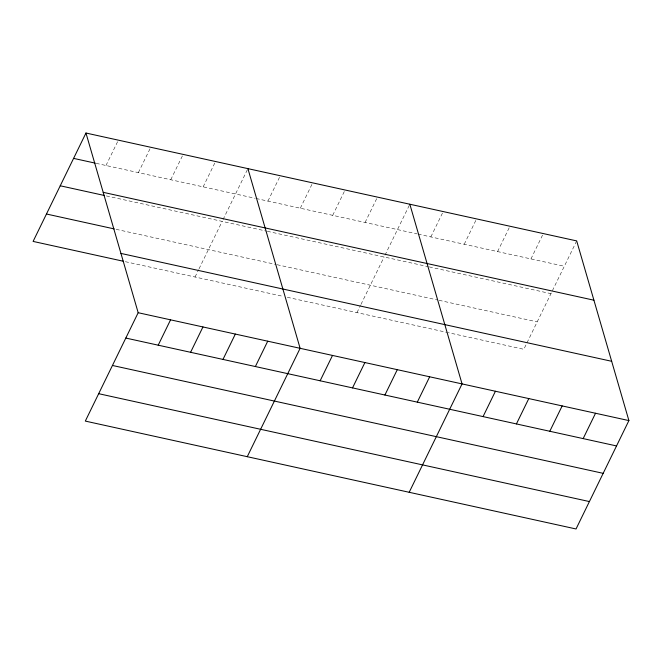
<?xml version="1.0" encoding="UTF-8"?>
<svg xmlns="http://www.w3.org/2000/svg" width="662" height="662" viewBox="0 0 662 662"><rect width="100%" height="100%" fill="white"/><g stroke="black" fill="none" stroke-linecap="round" stroke-linejoin="round"><path stroke-width="0.5" stroke-dasharray="3.31 2.48" d="M105.986 165.5L118.349 140.154M138.375 172.625L150.737 147.27M170.763 179.741L183.126 154.395M203.151 186.858L215.514 161.511M195.042 277.014L198.6 269.707M199.047 268.789L222.167 221.381M223.061 219.552L247.902 168.628M267.92 201.099L280.291 175.753M300.308 208.224L312.671 182.869M332.696 215.34L345.059 189.994M365.085 222.457L377.448 197.111M356.975 312.613L360.542 305.306M360.989 304.388L384.109 256.98M385.003 255.151L409.836 204.227M430.846 236.913L443.209 211.567M464.211 244.253L476.574 218.899M497.584 251.585L509.947 226.238M530.949 258.925L543.312 233.57M576.685 240.91L523.824 349.288L448.248 332.672M96.172 163.34L255.168 198.294M256.144 198.509L417.101 233.893M418.086 234.108L564.322 266.256M106.359 195.919L266.339 231.088M267.316 231.303L428.273 266.687M429.257 266.902L550.958 293.655M116.148 229.333L276.12 264.494M277.105 264.717L437.077 299.878M439.038 300.308L537.188 321.889M125.358 261.689L283.369 296.427M287.291 297.288L447.272 332.456"/><path stroke-width="0.99" d="M85.961 133.029L138.176 312.712L85.315 421.09L576.039 528.971L628.9 420.585L576.685 240.91L85.961 133.029L33.1 241.415L123.397 261.258M158.201 345.183L170.564 319.829M190.59 352.3L202.953 326.954M222.978 359.425L235.341 334.07M255.367 366.541L267.729 341.195M247.257 456.689L300.118 348.311L247.902 168.628M320.143 380.782L332.506 355.428M352.523 387.899L364.894 362.553M384.912 395.024L397.283 369.669M417.3 402.14L429.663 376.794M409.19 492.288L462.051 383.91L409.836 204.227M483.061 416.597L495.424 391.242M516.426 423.928L528.789 398.582M549.799 431.268L562.162 405.914M583.164 438.6L595.527 413.253M73.598 158.383L95.187 163.125M103.189 192.328L593.913 300.2M60.234 185.782L104.397 195.489M46.464 214.016L114.187 228.903M120.947 253.422L611.671 361.295M138.176 312.712L628.9 420.585M125.813 338.059L616.537 445.94M112.449 365.465L603.173 473.338M98.679 393.691L589.403 501.564"/></g></svg>
